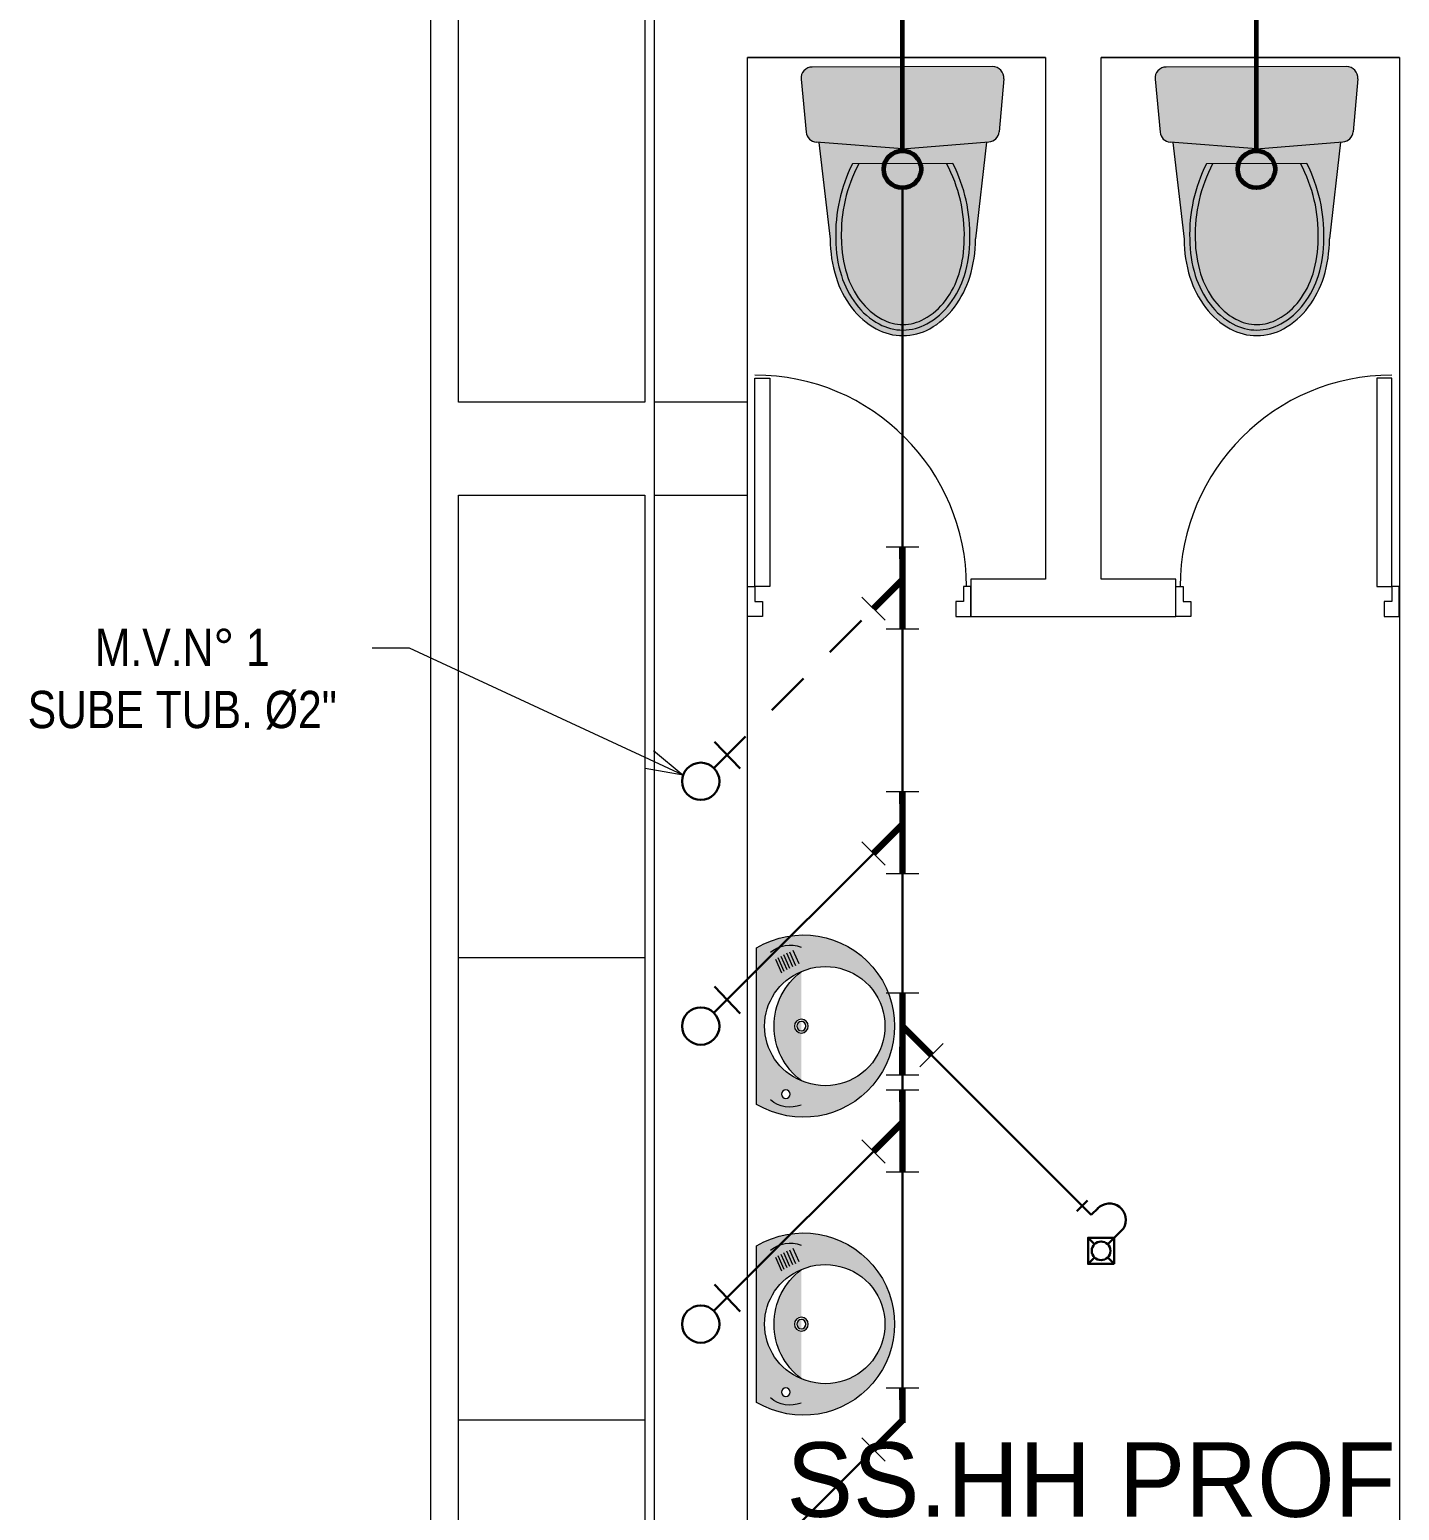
# Model space of a CAD drawing. Header units: millimetres. Extents: x 84 to 2740, y 103 to 1679.
# Drawn here: x 161.25 to 164.926, y 132.627 to 136.602 of the extents above; entities that cross this region are included whole.
import ezdxf
from ezdxf import colors
from ezdxf.entities.mleader import LeaderData, LeaderLine
from ezdxf.enums import TextEntityAlignment as Align
from ezdxf.math import Vec2, Vec3

# ---------------------------------------------------------------- set-up
doc = ezdxf.new("R2010")
doc.units = ezdxf.units.MM
doc.linetypes.add('ACAD_ISO02W100', pattern=[15, 12, -3])
for name, color, linetype, lineweight in [('A- ANOTACIONES', 152, 'Continuous', 5), ('accesorios', 10, 'Continuous', 9), ('INST. SANITARIAS', 252, 'Continuous', 0), ('IS- TUVERIA Ø4', 170, 'Continuous', 60), ('IS-TUVERIA Ø2', 60, 'Continuous', 30), ('IS-TUVERIA Ø2-VENTILA', 126, 'Continuous', 30)]:
    doc.layers.add(name, color=color, linetype=linetype, lineweight=lineweight)
doc.styles.add('ROYER', font='')
doc.styles.get('ROYER').set_extended_font_data('Bahnschrift Light')

# ---------------------------------------------------------------- blocks, each defined once
blk = doc.blocks.new('LAVADERO DE BAÑO')
for p, q in [((0.1507468736328974, 0.0817893551603106), (0.1871242036242506, 0.0657206235966328)), ((0.154944225176564, 0.0894743276821544), (0.1913215551679173, 0.0734055961184765)), ((0.1591415767202307, 0.0971595400894785), (0.1955189067115839, 0.0810908085258007)), ((0.1619400943621372, 0.1048445126113222), (0.1983174243534904, 0.0887757810476444)), ((0.1668368628567123, 0.1139268182876947), (0.2032141928480655, 0.0978580867240169)), ((0.1423521705455073, 0.0678165033856999), (0.1787295005368605, 0.0517477718220221)), ((0.1465495220891739, 0.0741043826384953), (0.1829268520805272, 0.0580356510748175)), ((-0.2099999999999227, 0), (0.2099999999999227, 0))]:
    blk.add_line(p, q)
for centre, radius in [((-5.68e-14, 0.1200000000000045), 0.0185452624026361), ((-5.68e-14, 0.1200000000000045), 0.012332994359241), ((-0.1825355015267291, 0.0781987486954847), 0.0117872548010212)]:
    blk.add_circle(centre, radius)
for centre, radius, start, end in [((0, 0.1254637394482074), 0.2446245080041965, 329.1439468446333, 210.856053155355), ((-5.68e-14, 0.1842845216755506), 0.16, 336.3106067097157, 203.6893932902843), ((-0.1347035212734227, 0.0899565734678163), 0.0827735950864768, 159.1228193263873, 219.8262731361629), ((-1.137e-13, 0.1792715679204377), 0.1580525831382888, 202.0250359812258, 337.9749640187728), ((-5.68e-14, 0.2299504259814284), 0.1831845966407632, 216.8854082266209, 323.1145917733791), ((0.134703521273309, 0.0899565734678163), 0.0827735950864768, 320.1737268638371, 20.87718067361263)]:
    blk.add_arc(centre, radius, start, end)
blk = doc.blocks.new('INST TEXTO')
at = {"layer": 'INST. SANITARIAS'}
h = blk.add_hatch(dxfattribs=at)
h.set_pattern_fill('ANGLE', color=256)
h.set_pattern_definition([(0, (-2586.020059049893, -1659.258634273555), (0, 6.985), [5.08, -1.905]), (90, (-2586.020059049893, -1659.258634273555), (-6.985, 4.277078946022131e-16), [5.08, -1.905])])
h.paths.add_polyline_path([(0, 0), (0, 0.05, 0.4142135623730951), (-0.05, 0)])
h.paths.add_polyline_path([(0.05, 0), (0, 8.673617379884035e-19), (0, -0.05, 0.4142135623730951)])
for p, q in [((0, 0.1000000000001364), (0, -0.1000000000001364)), ((1.099999999999454, 0), (-0.1000000000003638, 0))]:
    blk.add_line(p, q, dxfattribs=at)
blk.add_circle((0, 0), 0.05, dxfattribs=at)
at = {"layer": 'INST. SANITARIAS', "style": 'ROYER'}
for tag, height, p in [('AMBIENTE', 0.2, (0.4535133343692905, 0.3187223768613876)), ('N.P.T', 0.1, (0.4535133343692905, 0.05891431129816738)), ('PISO1', 0.1, (0.4535133343692905, -0.1457131134916381)), ('PISO2', 0.1, (0.4535133343692905, -0.3008251558931079))]:
    blk.add_attdef(tag, text='', height=height, dxfattribs=at).set_placement(p, align=Align.MIDDLE)
blk = doc.blocks.new('SANITARIAS')
at = {"layer": 'INST. SANITARIAS', "true_color": 0xffffff}
h = blk.add_hatch(color=7, dxfattribs=at)
h.dxf.hatch_style = 1
h.paths.add_polyline_path([(1.508457665745084, -3.824415956272475, -0.4410235150301787), (1.538403655199232, -3.857068705903828), (1.525790124242633, -3.999152987116958, -0.3657134648695554), (1.498300189211079, -4.026404613615682), (1.266774934875741, -4.044928094855379), (1.035173327239534, -4.027385059410818, -0.3657134648696868), (1.007568255010227, -4.000250069783391), (0.9943532511422859, -3.858220467925804, -0.4410235150300127), (1.02416072017644, -3.825441219419275)])
h.paths.add_polyline_path([(1.491737336192244, -4.026929683267895), (1.462287825681386, -4.286992610904008, -0.07568148098898532), (1.446954584389431, -4.38916685324358, -0.08594715031521721), (1.405561693041847, -4.47035139644052, -0.1060218382156516), (1.339386983769828, -4.527989926545132, -0.1264657149699052), (1.267836860195104, -4.546542914611962, -0.1264657149689815), (1.196208824458523, -4.528293036634125, -0.1060218382167371), (1.129790666346622, -4.470935207412452, -0.08594715031468961), (1.088054410023489, -4.38992664973955, -0.07568148098912514), (1.072288699618809, -4.287818244298677), (1.041738344581631, -4.027882337184934), (1.266774934875741, -4.044928094855379)])
h.paths.add_polyline_path([(1.13195862412266, -4.085213592433234, 0.1248386920445755), (1.087288666005946, -4.287786489169832, 0.07568148098759447), (1.102365412463968, -4.385432741735457, 0.08594715031501339), (1.141757178898274, -4.461890729685649, 0.1060218382166721), (1.203414348935297, -4.515137033555163, 0.1264657149691096), (1.267805105064554, -4.531542948224967, 0.1264657149698507), (1.332125821258103, -4.51486454963711, 0.1060218382162556), (1.393556993361358, -4.461357666091999, 0.08594715031332348), (1.432624682982265, -4.38473357841977, 0.07568148098890244), (1.447287859294278, -4.28702436603615, 0.124838692044611), (1.401760606325126, -4.084642418008372)], flags=16)
h.paths.add_polyline_path([(1.384877517949036, -4.0846781597335, -0.1297272361905603), (1.432287353558536, -4.286837416701758, -0.0758570292390828), (1.418294781576094, -4.380300303593344, -0.08594715031372296), (1.381552293681068, -4.452363935743421, -0.1060218382180196), (1.324864658745923, -4.501739172729287, -0.126465714968937), (1.267773349933975, -4.516542981837972, -0.1264657149685358), (1.210619873412384, -4.501981030476315, -0.1060218382178985), (1.153723691449642, -4.452846251958476, -0.08594715031446247), (1.116676414904475, -4.380938833731562, -0.0758570292378934), (1.102288245740453, -4.28753602925201, -0.1297272361911111), (1.148841712498751, -4.085177850708078)], flags=16)
h.paths.add_polyline_path([(1.447287859294278, -4.28702436603615, -0.07568148098890151), (1.432624682982265, -4.38473357841977, -0.08594715031332414), (1.393556993361358, -4.461357666091999, -0.1060218382162569), (1.332125821258103, -4.51486454963711, -0.126465714969849), (1.267805105064554, -4.531542948224967, -0.12646571496911), (1.203414348935297, -4.515137033555163, -0.1060218382166687), (1.141757178898274, -4.461890729685649, -0.08594715031501671), (1.102365412463968, -4.385432741735457, -0.0756814809875995), (1.087288666005946, -4.287786489169832, -0.1248386920445709), (1.13195862412266, -4.085213592433234), (1.148841712498751, -4.085177850708078, 0.1297272361911097), (1.102288245740453, -4.28753602925201, 0.07585702923789509), (1.116676414904475, -4.380938833731562, 0.08594715031446262), (1.153723691449642, -4.452846251958476, 0.1060218382178996), (1.210619873412384, -4.501981030476315, 0.126465714968534), (1.267773349933975, -4.516542981837972, 0.1264657149689369), (1.324864658745923, -4.501739172729287, 0.1060218382180202), (1.381552293681068, -4.452363935743421, 0.08594715031372223), (1.418294781576094, -4.380300303593344, 0.0758570292390841), (1.432287353558536, -4.286837416701758, 0.1297272361905594), (1.384877517949036, -4.0846781597335), (1.401760606325126, -4.084642418008372, -0.1248386920446114)], flags=16)
h = blk.add_hatch(color=7, dxfattribs=at)
h.dxf.hatch_style = 1
h.paths.add_polyline_path([(2.458457665744902, -3.824415956272162, -0.4410235150301787), (2.48840365519905, -3.857068705903515), (2.475790124242451, -3.999152987116645, -0.3657134648695554), (2.448300189210897, -4.026404613615369), (2.216774934875559, -4.044928094855067), (1.985173327239352, -4.027385059410506, -0.3657134648696868), (1.957568255010045, -4.000250069783078), (1.944353251142104, -3.858220467925491, -0.4410235150300127), (1.974160720176258, -3.825441219418963)])
h.paths.add_polyline_path([(2.441737336192062, -4.026929683267582), (2.412287825681204, -4.286992610903695, -0.07568148098898532), (2.396954584389249, -4.389166853243267, -0.08594715031521721), (2.355561693041665, -4.470351396440208, -0.1060218382156516), (2.289386983769646, -4.527989926544819, -0.1264657149699052), (2.217836860194922, -4.546542914611621, -0.1264657149689815), (2.146208824458341, -4.528293036633812, -0.1060218382167371), (2.07979066634644, -4.47093520741214, -0.08594715031468961), (2.038054410023307, -4.389926649739238, -0.07568148098912514), (2.022288699618628, -4.287818244298364), (1.991738344581449, -4.027882337184622), (2.216774934875559, -4.044928094855067)])
h.paths.add_polyline_path([(2.081958624122478, -4.085213592432922, 0.1248386920445755), (2.037288666005765, -4.28778648916952, 0.07568148098759447), (2.052365412463786, -4.385432741735144, 0.08594715031501339), (2.091757178898092, -4.461890729685337, 0.1060218382166721), (2.153414348935115, -4.515137033554851, 0.1264657149691096), (2.217805105064372, -4.531542948224683, 0.1264657149698507), (2.282125821257921, -4.514864549636798, 0.1060218382162556), (2.343556993361176, -4.461357666091686, 0.08594715031332348), (2.382624682982083, -4.384733578419457, 0.07568148098890244), (2.397287859294096, -4.287024366035837, 0.124838692044611), (2.351760606324945, -4.084642418008059)], flags=16)
h.paths.add_polyline_path([(2.334877517948854, -4.084678159733187, -0.1297272361905603), (2.382287353558354, -4.286837416701445, -0.0758570292390828), (2.368294781575912, -4.380300303593032, -0.08594715031372296), (2.331552293680886, -4.452363935743108, -0.1060218382180196), (2.274864658745742, -4.501739172728975, -0.126465714968937), (2.217773349933793, -4.516542981837631, -0.1264657149685358), (2.160619873412202, -4.501981030476003, -0.1060218382178985), (2.10372369144946, -4.452846251958164, -0.08594715031446247), (2.066676414904293, -4.38093883373125, -0.0758570292378934), (2.052288245740272, -4.287536029251697, -0.1297272361911111), (2.098841712498569, -4.085177850707765)], flags=16)
h.paths.add_polyline_path([(2.397287859294096, -4.287024366035837, -0.07568148098890151), (2.382624682982083, -4.384733578419457, -0.08594715031332414), (2.343556993361176, -4.461357666091686, -0.1060218382162569), (2.282125821257921, -4.514864549636798, -0.126465714969849), (2.217805105064372, -4.531542948224683, -0.12646571496911), (2.153414348935115, -4.515137033554851, -0.1060218382166687), (2.091757178898092, -4.461890729685337, -0.08594715031501671), (2.052365412463786, -4.385432741735144, -0.0756814809875995), (2.037288666005765, -4.28778648916952, -0.1248386920445709), (2.081958624122478, -4.085213592432922), (2.098841712498569, -4.085177850707765, 0.1297272361911097), (2.052288245740272, -4.287536029251697, 0.07585702923789509), (2.066676414904293, -4.38093883373125, 0.08594715031446262), (2.10372369144946, -4.452846251958164, 0.1060218382178996), (2.160619873412202, -4.501981030476003, 0.126465714968534), (2.217773349933793, -4.516542981837631, 0.1264657149689369), (2.274864658745742, -4.501739172728975, 0.1060218382180202), (2.331552293680886, -4.452363935743108, 0.08594715031372223), (2.368294781575912, -4.380300303593032, 0.0758570292390841), (2.382287353558354, -4.286837416701445, 0.1297272361905594), (2.334877517948854, -4.084678159733187), (2.351760606324945, -4.084642418008059, -0.1248386920446114)], flags=16)
at = {"layer": 'INST. SANITARIAS'}
h = blk.add_hatch(color=256, dxfattribs=at)
h.dxf.hatch_style = 1
edge = h.paths.add_edge_path(flags=16)
edge.add_arc((0.9950000000000045, -6.40000000004585), 0.0185452624026361, 0, 360)
edge = h.paths.add_edge_path(flags=16)
edge.add_arc((0.9950000000000045, -6.40000000004585), 0.012332994359241, 0, 360)
edge = h.paths.add_edge_path(flags=16)
edge.add_line((0.9428165033856999, -6.257647829500286), (0.9267477718220222, -6.221270499508933))
edge = h.paths.add_edge_path(flags=16)
edge.add_line((0.9491043826384953, -6.253450477956619), (0.9330356510748176, -6.217073147965266))
edge = h.paths.add_edge_path(flags=16)
edge.add_line((0.9567893551603106, -6.249253126412896), (0.9407206235966329, -6.212875796421542))
edge = h.paths.add_edge_path(flags=16)
edge.add_line((0.9644743276821545, -6.245055774869229), (0.9484055961184765, -6.208678444877876))
edge = h.paths.add_edge_path(flags=16)
edge.add_line((0.9721595400894786, -6.240858423325562), (0.9560908085258008, -6.204481093334209))
edge = h.paths.add_edge_path(flags=16)
edge.add_line((0.9798445126113222, -6.238059905683656), (0.9637757810476444, -6.201682575692303))
edge = h.paths.add_edge_path(flags=16)
edge.add_line((0.9889268182876947, -6.233163137189081), (0.972858086724017, -6.196785807197728))
edge = h.paths.add_edge_path(flags=17)
edge.add_line((0.875, -6.610000000045716), (0.875, -6.19000000004587))
edge = h.paths.add_edge_path()
edge.add_arc((1.000463739448207, -6.400000000045793), 0.2446245080041965, 239.143946844645, 480.8560531553666)
edge = h.paths.add_edge_path(flags=16)
edge.add_arc((0.9649565734678163, -6.265296478772484), 0.0827735950864768, 69.12281932638737, 129.8262731361629)
edge = h.paths.add_edge_path(flags=16)
edge.add_arc((0.9531987486954847, -6.582535501572522), 0.0117872548010212, 0, 360)
edge = h.paths.add_edge_path(flags=16)
edge.add_arc((0.9649565734678163, -6.534703521319216), 0.0827735950864768, 230.1737268638371, 290.8771806736127)
edge = h.paths.add_edge_path(flags=16)
edge.add_arc((1.054271567920438, -6.400000000045907), 0.1580525831382888, 112.0250359812273, 247.9749640187742)
edge = h.paths.add_edge_path(flags=16)
edge.add_arc((1.104950425981428, -6.40000000004585), 0.1831845966407632, 126.8854082266209, 233.1145917733791)
edge = h.paths.add_edge_path(flags=16)
edge.add_arc((1.059284521675551, -6.40000000004585), 0.16, 246.3106067097157, 473.6893932902843)
at = {"layer": 'INST. SANITARIAS', "true_color": 0xffffff}
h = blk.add_hatch(color=7, dxfattribs=at)
h.dxf.hatch_style = 1
h.paths.add_polyline_path([(0.875, -6.610000000045716, 1.762324987869239), (0.875, -6.19000000004587)])
h.paths.add_polyline_path([(0.994999999997622, -6.253482082122341, -1.530765143634069), (0.9950000000009538, -6.54651791797082, -0.6741906834099007)], flags=16)
h.paths.add_polyline_path([(1.013545262402641, -6.40000000004585, -1), (0.9764547375973684, -6.40000000004585, -1)], flags=0)
h.paths.add_polyline_path([(1.007332994359246, -6.40000000004585, -1), (0.9826670056407636, -6.40000000004585, -1)], flags=0)
h.paths.add_polyline_path([(0.9649860034965059, -6.582535501572522, -1), (0.9414114938944635, -6.582535501572522, -1)], flags=16)
h.paths.add_polyline_path([(0.995000000000136, -6.54651791797049, -0.499830817259056), (0.9949999999998069, -6.253482082121457, 0.6741906834132944)], flags=0)
at = {"layer": 'INST. SANITARIAS'}
h = blk.add_hatch(color=256, dxfattribs=at)
h.dxf.hatch_style = 1
edge = h.paths.add_edge_path(flags=16)
edge.add_arc((0.9950000000000045, -7.200000000045804), 0.0185452624026361, 0, 360)
edge = h.paths.add_edge_path(flags=16)
edge.add_arc((0.9950000000000045, -7.200000000045804), 0.012332994359241, 0, 360)
edge = h.paths.add_edge_path(flags=16)
edge.add_line((0.9428165033856999, -7.05764782950024), (0.9267477718220222, -7.021270499508887))
edge = h.paths.add_edge_path(flags=16)
edge.add_line((0.9491043826384953, -7.053450477956574), (0.9330356510748176, -7.01707314796522))
edge = h.paths.add_edge_path(flags=16)
edge.add_line((0.9567893551603106, -7.04925312641285), (0.9407206235966329, -7.012875796421497))
edge = h.paths.add_edge_path(flags=16)
edge.add_line((0.9644743276821545, -7.045055774869184), (0.9484055961184765, -7.00867844487783))
edge = h.paths.add_edge_path(flags=16)
edge.add_line((0.9721595400894786, -7.040858423325517), (0.9560908085258008, -7.004481093334164))
edge = h.paths.add_edge_path(flags=16)
edge.add_line((0.9798445126113222, -7.03805990568361), (0.9637757810476444, -7.001682575692257))
edge = h.paths.add_edge_path(flags=16)
edge.add_line((0.9889268182876947, -7.033163137189035), (0.972858086724017, -6.996785807197682))
edge = h.paths.add_edge_path(flags=17)
edge.add_line((0.875, -7.41000000004567), (0.875, -6.990000000045825))
edge = h.paths.add_edge_path()
edge.add_arc((1.000463739448207, -7.200000000045748), 0.2446245080041965, 239.143946844645, 480.8560531553666)
edge = h.paths.add_edge_path(flags=16)
edge.add_arc((0.9649565734678163, -7.065296478772439), 0.0827735950864768, 69.12281932638737, 129.8262731361629)
edge = h.paths.add_edge_path(flags=16)
edge.add_arc((0.9531987486954847, -7.382535501572477), 0.0117872548010212, 0, 360)
edge = h.paths.add_edge_path(flags=16)
edge.add_arc((0.9649565734678163, -7.33470352131917), 0.0827735950864768, 230.1737268638371, 290.8771806736127)
edge = h.paths.add_edge_path(flags=16)
edge.add_arc((1.054271567920438, -7.200000000045861), 0.1580525831382888, 112.0250359812273, 247.9749640187742)
edge = h.paths.add_edge_path(flags=16)
edge.add_arc((1.104950425981428, -7.200000000045804), 0.1831845966407632, 126.8854082266209, 233.1145917733791)
edge = h.paths.add_edge_path(flags=16)
edge.add_arc((1.059284521675551, -7.200000000045804), 0.16, 246.3106067097157, 473.6893932902843)
at = {"layer": 'INST. SANITARIAS', "true_color": 0xffffff}
h = blk.add_hatch(color=7, dxfattribs=at)
h.dxf.hatch_style = 1
h.paths.add_polyline_path([(0.875, -7.41000000004567, 1.762324987869239), (0.875, -6.990000000045825)])
h.paths.add_polyline_path([(0.994999999997622, -7.053482082122295, -1.530765143634069), (0.9950000000009538, -7.346517917970774, -0.6741906834099007)], flags=16)
h.paths.add_polyline_path([(1.013545262402641, -7.200000000045804, -1), (0.9764547375973684, -7.200000000045804, -1)], flags=0)
h.paths.add_polyline_path([(1.007332994359246, -7.200000000045804, -1), (0.9826670056407636, -7.200000000045804, -1)], flags=0)
h.paths.add_polyline_path([(0.9649860034965059, -7.382535501572477, -1), (0.9414114938944635, -7.382535501572477, -1)], flags=16)
h.paths.add_polyline_path([(0.995000000000136, -7.346517917970444, -0.499830817259056), (0.9949999999998069, -7.053482082121412, 0.6741906834132944)], flags=0)
at = {"layer": 'INST. SANITARIAS'}
for p, q in [((0, 0), (0, -10.90000000000009)), ((0.599999999999909, -0.8999999999998636), (0.599999999999909, -8.800000000000182)), ((0.599999999999909, -0.8999999999998636), (0.599999999999909, -8.799999999999955)), ((0.07500000000209184, -4.724999999999909), (0.07500000000209184, -1.149999999999864)), ((0.5750000000020918, -1.149999999999864), (0.5750000000020918, -4.724999999999909)), ((0.849999999999909, -8.549999999999955), (0.849999999999909, -3.799999999999955)), ((0.849999999999909, -3.799999999999955), (1.650000000000091, -3.799999999999955)), ((1.650000000000091, -3.799999999999955), (0.849999999999909, -3.799999999999955)), ((1.650000000000091, -3.799999999999955), (1.650000000000091, -5.200000000000045)), ((1.650000000000091, -3.799999999999955), (1.650000000000091, -5.200000000000045)), ((1.799999999999727, -3.799999999999955), (2.599999999999909, -3.799999999999955)), ((2.599999999999909, -3.799999999999955), (1.799999999999727, -3.799999999999955)), ((1.800000000000182, -5.200000000000045), (1.799999999999727, -3.799999999999955)), ((1.800000000000182, -5.200000000000045), (1.800000000000182, -3.800000000000182)), ((2.599999999999909, -3.799999999999955), (2.599999999999909, -8.800000000000182)), ((1.508457665745055, -3.824415956272389), (1.02416072017644, -3.825441219419133)), ((2.458457665744874, -3.824415956272077), (1.974160720176258, -3.825441219418821)), ((0.9943532511423427, -3.858220467925719), (1.007568255010284, -4.000250069783277)), ((1.538403655199204, -3.857068705903743), (1.525790124242576, -3.999152987116844)), ((1.944353251142161, -3.858220467925406), (1.957568255010102, -4.000250069782965)), ((2.488403655199022, -3.85706870590343), (2.475790124242394, -3.999152987116531)), ((1.266774934875741, -4.044928094855379), (1.035173327239562, -4.027385059410648)), ((1.041738344581631, -4.027882337184906), (1.072288699618809, -4.287818244298677)), ((1.266774934875741, -4.044928094855379), (1.498300189211079, -4.026404613615568)), ((1.491737336192244, -4.026929683267838), (1.462287825681386, -4.286992610904008)), ((2.216774934875559, -4.044928094855038), (1.98517332723938, -4.027385059410335)), ((1.991738344581449, -4.027882337184593), (2.022288699618628, -4.287818244298364)), ((2.216774934875559, -4.044928094855038), (2.448300189210897, -4.026404613615227)), ((2.441737336192062, -4.026929683267497), (2.412287825681204, -4.286992610903695)), ((1.401760606325126, -4.084642418008372), (1.131958624122717, -4.085213592433206)), ((2.351760606324945, -4.084642418008059), (2.081958624122535, -4.085213592432893)), ((0.5750000000020918, -4.724999999999909), (0.07500000000209184, -4.724999999999909)), ((0.849999999999909, -4.724999999999909), (0.599999999999909, -4.724999999999909)), ((0.599999999999909, -4.724999999999909), (0.599999999999909, -4.974999999999909)), ((0.849999999999909, -4.974999999999909), (0.849999999999909, -4.724999999999909)), ((0.07500000000209184, -4.974999999999909), (0.5750000000020918, -4.974999999999909)), ((0.07500000000209184, -8.549999999999955), (0.07500000000209184, -4.974999999999909)), ((0.5750000000020918, -4.974999999999909), (0.5750000000020918, -8.549999999999955)), ((0.599999999999909, -4.974999999999909), (0.849999999999909, -4.974999999999909)), ((1.650000000000091, -5.200000000000045), (1.450000000000273, -5.200000000000045)), ((1.450000000000273, -5.200000000000045), (1.449999999999818, -5.299999999999955)), ((1.449999999999363, -5.200000000000045), (1.449999999999363, -5.300000000069076)), ((2, -5.200000000000045), (1.800000000000182, -5.200000000000045)), ((2, -5.200000000000045), (1.800000000000182, -5.200000000000045)), ((2, -5.299999999999955), (2, -5.200000000000045)), ((2, -5.299999999999955), (2, -5.200000000000045)), ((1.449999999999818, -5.299999999999955), (2, -5.299999999999955)), ((1.449999999999363, -5.300000000069076), (2, -5.299999999999955)), ((0.5750000000025466, -6.216599999999971), (0.07500000000209184, -6.216599999999971)), ((0.5750000000020918, -7.458200000000033), (0.07500000000209184, -7.458200000000033))]:
    blk.add_line(p, q, dxfattribs=at)
for points in [[(1.072288699618809, -4.287818244298677, 0.0756814809894278), (1.088054410023602, -4.389926649739948, 0.08594715031423102), (1.129790666346565, -4.470935207412367, 0.1060218382171382), (1.196208824458751, -4.528293036634238, 0.1264657149685374), (1.267836860195104, -4.546542914611962, 0.1264657149685252), (1.339386983769117, -4.527989926545501, 0.1060218382171112), (1.405561693042074, -4.470351396440208, 0.0859471503142533), (1.44695458438926, -4.389166853244149, 0.0756814809894403), (1.462287825681386, -4.286992610904008, 0.0756814809894364)], [(1.087288666005946, -4.287786489168184, 0.0756814809893859), (1.102365412464167, -4.385432741736111, 0.0859471503142864), (1.141757178898246, -4.461890729685621, 0.1060218382171535), (1.203414348935581, -4.515137033555334, 0.1264657149685131), (1.267805105064554, -4.531542948224967, 0.1264657149686313), (1.332125821257534, -4.514864549637423, 0.1060218382170392), (1.393556993361329, -4.461357666092056, 0.0859471503141502), (1.432624682982492, -4.384733578419002, 0.0756814809895174), (1.447287859294278, -4.287024366034558, 0.0756814809895174)], [(1.10228863239297, -4.287754734037577, 0.0756814809893805), (1.116676414904674, -4.380938833732216, 0.0859471503142934), (1.153723691449954, -4.452846251958931, 0.1060218382171472), (1.210619873412384, -4.501981030476315, 0.1264657149685263), (1.267773349933975, -4.516542981837972, 0.1264657149686292), (1.32486465874581, -4.501739172729373, 0.1060218382170226), (1.381552293680556, -4.452363935744103, 0.0859471503141783), (1.41829478157598, -4.380300303593742, 0.0756814809895063), (1.432287892907283, -4.287056121165136, 0.0756814809895063)], [(2.022288699618628, -4.287818244298364, 0.0756814809894278), (2.03805441002342, -4.389926649739607, 0.08594715031423102), (2.079790666346383, -4.470935207412083, 0.1060218382171382), (2.146208824458569, -4.528293036633954, 0.1264657149685374), (2.217836860194922, -4.546542914611621, 0.1264657149685252), (2.289386983768935, -4.527989926545217, 0.1060218382171112), (2.355561693041892, -4.470351396439895, 0.0859471503142533), (2.396954584389078, -4.389166853243864, 0.0756814809894403), (2.412287825681204, -4.286992610903695, 0.0756814809894364)], [(2.037288666005765, -4.287786489167843, 0.0756814809893859), (2.052365412463985, -4.385432741735798, 0.0859471503142864), (2.091757178898064, -4.461890729685308, 0.1060218382171535), (2.153414348935399, -4.515137033554993, 0.1264657149685131), (2.217805105064372, -4.531542948224683, 0.1264657149686313), (2.282125821257353, -4.514864549637082, 0.1060218382170392), (2.343556993361148, -4.461357666091715, 0.0859471503141502), (2.382624682982311, -4.384733578418718, 0.0756814809895174), (2.397287859294096, -4.287024366034245, 0.0756814809895174)], [(2.052288632392788, -4.287754734037264, 0.0756814809893805), (2.066676414904492, -4.380938833731932, 0.0859471503142934), (2.103723691449773, -4.452846251958618, 0.1060218382171472), (2.160619873412202, -4.501981030476031, 0.1264657149685263), (2.217773349933793, -4.516542981837631, 0.1264657149686292), (2.274864658745628, -4.50173917272906, 0.1060218382170226), (2.331552293680375, -4.45236393574379, 0.0859471503141783), (2.368294781575798, -4.380300303593458, 0.0756814809895063), (2.382287892907101, -4.287056121164824, 0.0756814809895063)]]:
    blk.add_lwpolyline(points, format="xyb", dxfattribs=at)
for points in [[(0.8705079202777597, -5.220000000069149), (0.8705079202777597, -4.66046691688166), (0.9105341389736168, -4.66046691688166), (0.9105341389736168, -5.220000000069149)], [(2.579492079722058, -5.220000000069149), (2.579492079722058, -4.66046691688166), (2.539465861026201, -4.66046691688166), (2.539465861026201, -5.220000000069149)], [(0.8905079202777415, -5.260026218765461), (0.8905079202777415, -5.300000000069076), (0.8505079202777779, -5.300000000069076), (0.8505079202777779, -5.220000000069149), (0.8705079202777597, -5.220000000069149), (0.8704669168123473, -5.260026218765461)], [(1.409999999999854, -5.260026218765461), (1.409999999999854, -5.300000000069076), (1.449999999999818, -5.300000000069076), (1.449999999999818, -5.220000000069149), (1.429999999999836, -5.220000000069149), (1.430041003465249, -5.260026218765461)], [(2.039999999999964, -5.260026218765461), (2.039999999999964, -5.300000000069076), (2, -5.300000000069076), (2, -5.220000000069149), (2.019999999999982, -5.220000000069149), (2.019958996534569, -5.260026218765461)], [(2.559492079722077, -5.260026218765461), (2.559492079722077, -5.300000000069076), (2.59949207972204, -5.300000000069076), (2.59949207972204, -5.220000000069149), (2.579492079722058, -5.220000000069149), (2.579533083187471, -5.260026218765461)]]:
    blk.add_lwpolyline(points, close=True, dxfattribs=at)
for centre, radius, start, end in [((1.024224230437568, -3.855441152193293), 0.03, 90.12129575456375, 185.3157246622995), ((1.508521176006212, -3.854415889046493), 0.03, 354.9268668468299, 90.12129575456375), ((1.974224230437386, -3.855441152192981), 0.03, 90.12129575456375, 185.3157246622995), ((2.45852117600603, -3.85441588904618), 0.03, 354.9268668468299, 90.12129575456375), ((1.037439234305509, -3.997470754050852), 0.03, 185.3157246622995, 265.6683110198666), ((1.495907645049613, -3.996500170259623), 0.03, 274.5742804892587, 354.9268668468299), ((1.987439234305327, -3.997470754050539), 0.03, 185.3157246622995, 265.6683110198666), ((2.445907645049431, -3.99650017025931), 0.03, 274.5742804892587, 354.9268668468299), ((1.508970706145845, -4.274561261132192), 0.4218893808016409, 153.3327162533957, 181.7963806209869), ((1.508970706145845, -4.274561261132192), 0.4068893808016409, 152.2611682043736, 181.7963806209869), ((1.025553603160716, -4.275584661640437), 0.4068893808016409, 358.4462108881385, 27.98142330474836), ((1.025553603160716, -4.275584661640437), 0.4218893808016409, 358.4462108881385, 26.90987525573263), ((2.458970706145664, -4.274561261131879), 0.4218893808016409, 153.3327162533957, 181.7963806209869), ((2.458970706145664, -4.274561261131879), 0.4068893808016409, 152.2611682043736, 181.7963806209869), ((1.975553603160535, -4.275584661640124), 0.4068893808016409, 358.4462108881385, 27.98142330474836), ((1.975553603160535, -4.275584661640124), 0.4218893808016409, 358.4462108881385, 26.90987525573263), ((0.8705079202777597, -5.220000000069149), 0.5676657107481498, 0, 90), ((2.579492079722058, -5.220000000069149), 0.5676657107481498, 90, 180)]:
    blk.add_arc(centre, radius, start, end, dxfattribs=at)
at = {"layer": 'INST. SANITARIAS', "ltscale": 0.05, "xscale": -1, "rotation": 270}
for p in [(0.875, -6.400000000045793), (0.875, -7.200000000045748)]:
    blk.add_blockref('LAVADERO DE BAÑO', p, dxfattribs=at)
at = {"layer": 'IS- TUVERIA Ø4'}
ref = blk.add_blockref('INST TEXTO', (1.318849172287628, -7.935933857104601), dxfattribs=at)
ref.add_attrib('AMBIENTE', 'SS.HH PROF', dxfattribs={"layer": 'INST. SANITARIAS', "height": 0.2, "style": 'ROYER'}).set_placement((1.772362506656918, -7.617211480243213), align=Align.MIDDLE)
ref.add_attrib('N.P.T', 'N.P.T.+0.20', dxfattribs={"layer": 'INST. SANITARIAS', "height": 0.1, "style": 'ROYER'}).set_placement((1.772362506656918, -7.877019545806434), align=Align.MIDDLE)
blk = doc.blocks.new('A')
at = {"layer": 'accesorios', "color": 0, "ltscale": 0.3}
for p, q in [((-772821.4317648293, -9147333.895771187), (-772821.502475507, -9147333.966481864)), ((-772821.378731823, -9147334.019514875), (-772821.4671201695, -9147333.931126527)), ((-772821.528731824, -9147333.969508328), (-772821.528731824, -9147334.069508327)), ((-772821.2787318238, -9147333.96952142), (-772821.2787318238, -9147334.069521418)), ((-772821.5287318234, -9147334.019524692), (-772821.278731824, -9147334.019508328))]:
    blk.add_line(p, q, dxfattribs=at)
at = {"layer": 'accesorios', "color": 0, "ltscale": 0.3, "const_width": 0.02}
for points in [[(-772821.4671201701, -9147333.931126527), (-772821.3787318242, -9147334.019514874)], [(-772821.5287318234, -9147334.019524692), (-772821.278731824, -9147334.019508328)]]:
    blk.add_lwpolyline(points, dxfattribs=at)
blk = doc.blocks.new('CODO')
at = {"layer": 'accesorios', "color": 0, "ltscale": 0.3}
for p, q in [((-0.04401963011363819, 0.09503592265193106), (0.0440202849637501, 0.09504053281509073)), ((0, 0), (-1.119722614362217e-05, 0.09503822686039598)), ((-8.232239849803591e-07, 0.006998311084515763), (-0.07781377614477947, -0.07082279090880661)), ((-0.1089422180596955, -0.03969760862290173), (-0.04668533702383115, -0.1019479707499897))]:
    blk.add_line(p, q, dxfattribs=at)
at = {"layer": 'accesorios', "color": 0, "ltscale": 0.3, "const_width": 0.0176079834408323}
for points in [[(0, 0), (-1.119722614362217e-05, 0.09503822686039598)], [(-0.07781377614477947, -0.0708227913744679), (-8.2508663012959e-07, 0.006998309920362544)]]:
    blk.add_lwpolyline(points, dxfattribs=at)
blk = doc.blocks.new('_Open30')
at = {"color": 0, "linetype": 'ByBlock', "lineweight": -2}
for p, q in [((-1, 0.26794919), (0, 0)), ((0, 0), (-1, -0.26794919)), ((0, 0), (-1, 0))]:
    blk.add_line(p, q, dxfattribs=at)

msp = doc.modelspace()

# ---------------------------------------------------------------- linework, layer by layer
at = {"layer": 'IS- TUVERIA Ø4'}
for p, q in [((163.5924365166557, 136.2770477574643), (163.5924365166557, 140.885297126955)), ((164.5424365166559, 136.2770477574643), (164.5424365166559, 138.1270477574634))]:
    msp.add_line(p, q, dxfattribs=at)
for centre in [(163.5924365166557, 136.2270477574643), (164.5424365166559, 136.2270477574643)]:
    msp.add_circle(centre, 0.05, dxfattribs=at)
at = {"layer": 'IS-TUVERIA Ø2'}
for p, q in [((163.5924365166557, 136.1770477574643), (163.5924365166557, 132.8683569503793)), ((163.0864826627541, 133.9624030964777), (163.5924365166557, 134.4683569503792)), ((163.0877290646238, 134.0331027887145), (163.157182354991, 133.9611566946081)), ((163.5924365166557, 133.9270477574185), (164.0912689886077, 133.4282152854664)), ((163.0864826627541, 133.1624030964778), (163.5924365166557, 133.6683569503793)), ((164.0993364604921, 133.420147813582), (164.0748712155269, 133.4446130585472)), ((164.1178870577421, 133.438698410832), (164.0993364604921, 133.420147813582)), ((164.1853759655241, 133.3836057832328), (164.1606272281827, 133.3588570458914)), ((164.0906272281823, 133.3588570458916), (164.1079495586528, 133.3415347154211)), ((164.1433048977125, 133.3415347154212), (164.1606272281827, 133.3588570458914)), ((164.0906272281828, 133.2888570458915), (164.1079495586532, 133.3061793763619)), ((164.1433048977124, 133.3061793763617), (164.1606272281826, 133.2888570458915)), ((163.0877290646238, 133.2331027887146), (163.157182354991, 133.1611566946081)), ((163.0864826627541, 132.3624030964778), (163.5924365166557, 132.8683569503793))]:
    msp.add_line(p, q, dxfattribs=at)
at = {"layer": 'IS-TUVERIA Ø2', "ltscale": 0.05}
msp.add_line((164.0890133511505, 133.4587551941707), (164.0607290799032, 133.4304709229235), dxfattribs=at)
msp.add_lwpolyline([(164.1606272281826, 133.2888570458915), (164.1606272281827, 133.3588570458914), (164.0906272281823, 133.3588570458916), (164.0906272281828, 133.2888570458915)], close=True, dxfattribs=at)
at = {"layer": 'IS-TUVERIA Ø2'}
for centre, radius in [((163.0511273236948, 133.9270477574184), 0.05), ((164.1256272281827, 133.3238570458915), 0.025), ((163.0511273236948, 133.1270477574184), 0.05)]:
    msp.add_circle(centre, radius, dxfattribs=at)
msp.add_arc((164.1481888563097, 133.4069348168304), 0.0438990307445308, 327.8982265948875, 136.6929895596311, dxfattribs=at)
at = {"layer": 'IS-TUVERIA Ø2-VENTILA', "linetype": 'ACAD_ISO02W100', "ltscale": 0.01}
msp.add_line((163.0864826627541, 134.6196602967765), (163.5924365166557, 135.125614150678), dxfattribs=at)
at = {"layer": 'IS-TUVERIA Ø2-VENTILA'}
msp.add_line((163.0877290646238, 134.6903599890134), (163.157182354991, 134.6184138949069), dxfattribs=at)
msp.add_circle((163.0511273236948, 134.5843049577172), 0.05, dxfattribs=at)

# ---------------------------------------------------------------- block references
at = {"layer": 'accesorios', "color": 1}
for p, xscale, yscale, zscale, rotation in [((-8053177.322357207, 680104.7156092363), 0.8803991720416149, 0.8803991720416149, 0.8803991720416149, 90.00300029144472), ((-8053177.322357207, 680104.0583520359), 0.8803991720416149, 0.8803991720416149, 0.8803991720416149, 90.00300029144472), ((8053504.507230239, 680103.5170428428), -0.8803991720416149, 0.8803991720416148, 0.8803991720416147, 269.9969997085553), ((-8053177.322357207, 680103.258352036), 0.8803991720416149, 0.8803991720416149, 0.8803991720416149, 90.00300029144472)]:
    msp.add_blockref('A', p, dxfattribs=dict(at, xscale=xscale, yscale=yscale, zscale=zscale, rotation=rotation))
msp.add_blockref('CODO', (163.5924373398796, 132.8613586392948), dxfattribs=at)
at = {"layer": 'IS- TUVERIA Ø4'}
msp.add_blockref('SANITARIAS', (162.3261273236949, 140.3270477574642), dxfattribs=at)

# ---------------------------------------------------------------- leaders
at = {"layer": 'A- ANOTACIONES'}
ml = msp.add_multileader_mtext('Standard', dxfattribs=at)
ml.set_content('{\\fArial Narrow|b0|i0|c0|p34;M.V.N° 1 \\PSUBE TUB. Ø2"}', color=256, style='ROYER')
ml.set_leader_properties(color=256, linetype='ByLayer', lineweight=-1)
ml.set_arrow_properties(name='OPEN30')
ml.build(insert=Vec2(0, 0))
ml.multileader.update_dxf_attribs({"dogleg_length": 0.1, "arrow_head_size": 0.1})
ctx = ml.context
ctx.base_point, ctx.char_height, ctx.arrow_head_size, ctx.landing_gap_size, ctx.plane_origin = Vec3(161.149935485961, 134.9416379357197), 0.1, 0.1, 0.1, Vec3(163.0038547625793, 134.6005931425633)
ctx.text_align_type = 1
notes = []
notes.append((ctx, [(0, (1, 1, 0), (162.2693761408041, 134.9416379357197), (-1, 0), 0.1, [(0, [(163.0038547625793, 134.6005931425633)], 0, [])])]))
ctx.mtext.insert, ctx.mtext.alignment, ctx.mtext.flow_direction = Vec3(161.6596558133825, 134.993650214028), 2, 5
for ctx, leaders in notes:
    for number, flags, end, landing, length, lines in leaders:
        leader = LeaderData()
        leader.index, (leader.has_last_leader_line, leader.has_dogleg_vector, leader.attachment_direction) = number, flags
        leader.last_leader_point, leader.dogleg_vector, leader.dogleg_length = Vec3(end), Vec3(landing), length
        for number, points, colour, breaks in lines:
            line = LeaderLine()
            line.index, line.vertices, line.color, line.breaks = number, Vec3.list(points), colors.encode_raw_color(colour), breaks
            leader.lines.append(line)
        ctx.leaders.append(leader)

doc.saveas('drawing.dxf')
